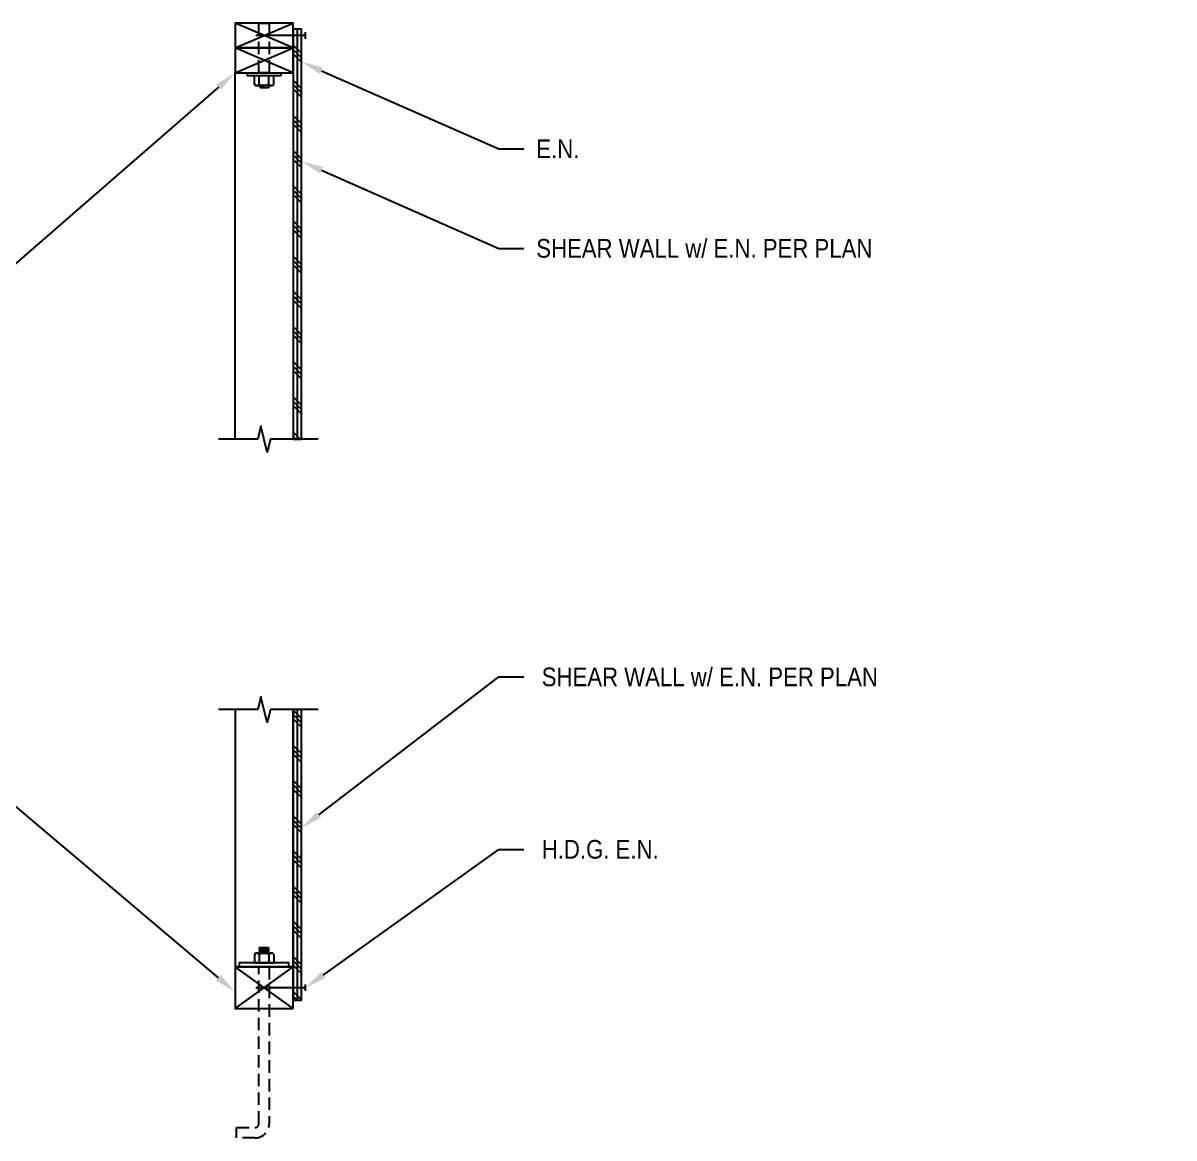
# Model space of a CAD drawing. Header units: inches. Extents: x -2661 to 42767, y -1222 to 9099.
# Drawn here: x 1915.5 to 1984.9, y 1442.7 to 1509.9 of the extents above; entities that cross this region are included whole.
import ezdxf
from ezdxf import colors
from ezdxf.entities.mleader import LeaderData, LeaderLine
from ezdxf.math import Vec2, Vec3

# ---------------------------------------------------------------- set-up
doc = ezdxf.new("R2010")
doc.units = ezdxf.units.IN
doc.header["$LTSCALE"] = 12
doc.header["$MEASUREMENT"] = 0
doc.linetypes.add('HIDDEN4', pattern=[0.09375, 0.0625, -0.03125])
doc.layers.get('0').update_dxf_attribs({"linetype": 'CONTINUOUS'})
for name, color, linetype in [('S-ANNO-NOTE', 4, 'CONTINUOUS'), ('S-BOLT', 2, 'CONTINUOUS'), ('S-BREAK', 2, 'CONTINUOUS'), ('S-NAIL', 2, 'CONTINUOUS'), ('S-SIMPSON', 2, 'CONTINUOUS'), ('S-WOOD', 3, 'CONTINUOUS')]:
    doc.layers.add(name, color=color, linetype=linetype)
doc.styles.add('Arial', font='arial.ttf', dxfattribs={"width": 0.85})

# ---------------------------------------------------------------- blocks, each defined once
blk = doc.blocks.new('*U1292')
at = {"color": 3}
blk.add_line((0.195, 0.25), (-0.195, 0.25), dxfattribs=at)
blk.add_line((0, 0.25), (0, -2.75))
blk = doc.blocks.new('NUT-SM-THREADS-new')
for p, q in [((0.39, 1.44), (-0.5, 1.44)), ((-0.5, 1.44), (-0.39, 1.37)), ((-0.5, 1.31), (-0.39, 1.37)), ((0.5, 1.25), (-0.5, 1.31)), ((-0.5, 1.31), (-0.39, 1.25)), ((-0.5, 1.19), (-0.39, 1.25)), ((0.5, 1.12), (-0.5, 1.19)), ((-0.5, 1.19), (-0.39, 1.12)), ((-0.5, 1.06), (-0.39, 1.12)), ((-0.39, 1.37), (0.39, 1.31)), ((-0.39, 1.25), (0.39, 1.19)), ((-0.39, 1.12), (0.39, 1.06)), ((0.5, 1.37), (-0.09, 1.41)), ((0.39, 1.44), (0.39, 1.44)), ((0.39, 1.44), (0.5, 1.37)), ((0.39, 1.31), (0.5, 1.37)), ((0.39, 1.31), (0.5, 1.25)), ((0.39, 1.19), (0.5, 1.25)), ((0.39, 1.19), (0.5, 1.12)), ((0.39, 1.06), (0.5, 1.12)), ((-0.94, 0.81), (-0.94, 0)), ((-0.94, 0), (-0.84, 0)), ((-0.84, 0), (0.84, 0)), ((-0.7, 0.94), (0.7, 0.94)), ((0.5, 1), (-0.5, 1.06)), ((-0.5, 1.06), (-0.39, 1)), ((-0.5, 0.94), (-0.39, 1)), ((-0.47, 0.81), (-0.47, 0)), ((-0.39, 1), (0.39, 0.94)), ((0.39, 1.06), (0.5, 1)), ((0.39, 0.94), (0.5, 1)), ((0.47, 0.81), (0.47, 0)), ((0.84, 0), (0.94, 0)), ((0.94, 0.81), (0.94, 0))]:
    blk.add_line(p, q)
for centre, radius, start, end in [((-0.7, 0.65), 0.283, 33.8901, 146.1099), ((0, -0.01), 0.943, 60.1583, 119.8417), ((0.7, 0.65), 0.283, 33.8901, 146.1099)]:
    blk.add_arc(centre, radius, start, end)
blk = doc.blocks.new('NUT-w-3in-WASHER-sm-new')
at = {"layer": 'S-BOLT'}
blk.add_lwpolyline([(-1.5, 0), (1.5, 0), (1.5, 0.25), (-1.5, 0.25)], close=True, dxfattribs=at)
at = {"layer": 'S-BOLT', "xscale": 0.625, "yscale": 0.625, "zscale": 0.625}
blk.add_blockref('NUT-SM-THREADS-new', (0, 0.25), dxfattribs=at)
blk = doc.blocks.new('*U1286')
blk.add_lwpolyline([(2.5, -3.5), (0, -3.5), (0, 0), (2.5, 0)], close=True)
at = {"layer": 'S-WOOD', "color": 2}
for p, q in [((2.5, -3.5), (0, 0)), ((2.5, 0), (0, -3.5))]:
    blk.add_line(p, q, dxfattribs=at)
blk = doc.blocks.new('*U1285')
blk.add_lwpolyline([(1.5, -3.5), (0, -3.5), (0, 0), (1.5, 0)], close=True)
at = {"layer": 'S-WOOD', "color": 2}
for p, q in [((1.5, -3.5), (0, 0)), ((1.5, 0), (0, -3.5))]:
    blk.add_line(p, q, dxfattribs=at)
blk = doc.blocks.new('*U1294')
for p, q in [((-0.586, 0.695), (-0.586, 0.188)), ((-0.439, 0.773), (0.44, 0.773)), ((-0.271, 0.891), (-0.318, 0.811)), ((-0.318, 0.811), (-0.296, 0.773)), ((-0.293, 0.695), (-0.293, 0.188)), ((0.247, 0.891), (-0.271, 0.891)), ((0.004, 0.773), (0.233, 0.867)), ((0.247, 0.891), (0.233, 0.867)), ((0.233, 0.867), (0.288, 0.773)), ((0.293, 0.695), (0.293, 0.188)), ((0.587, 0.695), (0.587, 0.188)), ((-0.586, 0.188), (-0.527, 0.188)), ((-0.527, 0.188), (0.527, 0.188)), ((0.527, 0.188), (0.587, 0.188))]:
    blk.add_line(p, q)
blk.add_lwpolyline([(-1, 0.188), (1, 0.188), (1, 0), (-1, 0)], close=True)
at = {"linetype": 'ByBlock'}
blk.add_lwpolyline([(-0.312, -3), (-0.312, 0), (0.312, 0), (0.312, -3)], close=True, dxfattribs=at)
for centre, radius, start, end in [((-0.44, 0.597), 0.177, 33.89006, 146.10994), ((0, 0.184), 0.589, 60.15828, 119.84172), ((0.44, 0.597), 0.177, 33.89006, 146.10994)]:
    blk.add_arc(centre, radius, start, end)
blk = doc.blocks.new('WALL_MUDSILL_2x4')
at = {"layer": 'S-WOOD'}
h = blk.add_hatch(dxfattribs=at)
h.set_pattern_fill('PLAST', color=1, scale=6, angle=-45, style=0)
h.set_pattern_definition([(315, (2e-12, 1.375), (1.06066, 1.06066), []), (315, (0.1326, 1.5076), (1.06066, 1.06066), []), (315, (0.2652, 1.6402), (1.06066, 1.06066), [])])
h.paths.add_polyline_path([(0, 18.017), (0, 0.5), (0.5, 0.5), (0.5, 18.017)])
at = {"layer": 'S-BREAK'}
blk.add_lwpolyline([(1.5, 18.017), (-1.371, 18.017), (-1.561, 17.238), (-1.939, 18.795), (-2.129, 18.017), (-4.5, 18.017)], dxfattribs=at)
at = {"layer": 'S-SIMPSON', "linetype": 'HIDDEN4'}
blk.add_lwpolyline([(-3.406, -7.188), (-2.312, -7.188, 0.414214), (-2.062, -6.938), (-2.062, 2.5), (-1.437, 2.5), (-1.437, -6.938, -0.414214), (-2.312, -7.813), (-3.406, -7.813)], format="xyb", close=True, dxfattribs=at)
at = {"layer": 'S-WOOD', "color": 1}
blk.add_line((0.25, 18.017), (0.25, 0.5), dxfattribs=at)
at = {"layer": 'S-WOOD'}
blk.add_lwpolyline([(-3.5, 18.017), (-3.5, 2.5), (0, 2.5), (0, 18.017)], dxfattribs=at)
blk.add_lwpolyline([(0, 18.017), (0, 0.5), (0.5, 0.5), (0.5, 18.017)], close=True, dxfattribs=at)
at = {"layer": 'S-NAIL', "color": 1, "rotation": 270}
blk.add_blockref('*U1292', (0.5, 1.25), dxfattribs=at)
at = {"layer": 'S-SIMPSON'}
blk.add_blockref('NUT-w-3in-WASHER-sm-new', (-1.75, 2.5), dxfattribs=at)
at = {"layer": 'S-WOOD', "xscale": -1.000000000000001, "rotation": 90}
blk.add_blockref('*U1286', (-3.5, 2.5), dxfattribs=at)
at = {"layer": 'S-ANNO-NOTE'}
ml = blk.add_multileader_mtext('Standard', dxfattribs=at)
ml.set_content('SHEAR WALL w/ E.N. PER PLAN', color=4, style='Arial')
ml.set_leader_properties(color=2)
ml.build(insert=Vec2(0, 0))
ml.multileader.update_dxf_attribs({"dogleg_length": 0.36, "arrow_head_size": 1.312, "scale": 12})
ctx = ml.context
ctx.base_point, ctx.scale, ctx.char_height, ctx.arrow_head_size, ctx.landing_gap_size, ctx.plane_origin = Vec3(13.907, 19.99), 12, 1.125, 1.312, 1.08, Vec3(-31.3, 315.69)
notes = []
notes.append((ctx, [(0, (1, 1, 0), (12.407, 19.99), (1, 0), 1.5, [(0, [(0.5, 10.875)], 0, [])])]))
ctx.mtext.insert, ctx.mtext.width, ctx.mtext.defined_height, ctx.mtext.flow_direction = Vec3(14.987, 20.553), 10.32975, 3.692, 5
ml = blk.add_multileader_mtext('Standard', dxfattribs=at)
ml.set_content('\\A1;P.T. 3x SILL PLATE w/ H.D.G. {\\H0.7x;\\S5#8;}"%%C ANCHOR BOLTS AT SPACING PER SHEAR WALL SCHEDULE', color=4, style='Arial')
ml.set_leader_properties(color=2)
ml.build(insert=Vec2(0, 0))
ml.multileader.update_dxf_attribs({"dogleg_length": 0.36, "arrow_head_size": 1.312, "scale": 12})
ctx = ml.context
ctx.base_point, ctx.scale, ctx.char_height, ctx.arrow_head_size, ctx.landing_gap_size, ctx.plane_origin = Vec3(-37.898, 13.357), 12, 1.125, 1.312, 1.08, Vec3(-47.344, 298.053)
ctx.text_align_type = 2
notes.append((ctx, [(1, (1, 1, 0), (-18.112, 13.357), (-1, 0), 1.5, [(0, [(-3.5, 1)], 0, [])])]))
ctx.mtext.insert, ctx.mtext.width, ctx.mtext.alignment, ctx.mtext.flow_direction = Vec3(-20.692, 13.929), 16.19705, 3, 5
ml = blk.add_multileader_mtext('Standard', dxfattribs=at)
ml.set_content('H.D.G. E.N.', color=4, style='Arial')
ml.set_leader_properties(color=2)
ml.build(insert=Vec2(0, 0))
ml.multileader.update_dxf_attribs({"dogleg_length": 0.36, "arrow_head_size": 1.312, "scale": 12})
ctx = ml.context
ctx.base_point, ctx.scale, ctx.char_height, ctx.arrow_head_size, ctx.landing_gap_size, ctx.plane_origin = Vec3(13.907, 9.584), 12, 1.125, 1.312, 1.08, Vec3(-32.175, 309.753)
notes.append((ctx, [(0, (1, 1, 0), (12.407, 9.584), (1, 0), 1.5, [(0, [(0.75, 1.25)], 0, [])])]))
ctx.mtext.insert, ctx.mtext.width, ctx.mtext.flow_direction = Vec3(14.987, 10.156), 6.94635, 5
for ctx, leaders in notes:
    for number, flags, end, landing, length, lines in leaders:
        leader = LeaderData()
        leader.index, (leader.has_last_leader_line, leader.has_dogleg_vector, leader.attachment_direction) = number, flags
        leader.last_leader_point, leader.dogleg_vector, leader.dogleg_length = Vec3(end), Vec3(landing), length
        for number, points, colour, breaks in lines:
            line = LeaderLine()
            line.index, line.vertices, line.color, line.breaks = number, Vec3.list(points), colors.encode_raw_color(colour), breaks
            leader.lines.append(line)
        ctx.leaders.append(leader)
blk = doc.blocks.new('WALL_MUDSILL_2x6')
at = {"layer": 'S-ANNO-NOTE'}
ml = blk.add_multileader_mtext('Standard', dxfattribs=at)
ml.set_content('SHEAR WALL w/ E.N. PER PLAN', color=4, style='Arial')
ml.set_leader_properties(color=2)
ml.build(insert=Vec2(0, 0))
ml.multileader.update_dxf_attribs({"dogleg_length": 0.36, "arrow_head_size": 1.312, "scale": 12})
ctx = ml.context
ctx.base_point, ctx.scale, ctx.char_height, ctx.arrow_head_size, ctx.landing_gap_size, ctx.plane_origin = Vec3(13.907, 19.99), 12, 1.125, 1.312, 1.08, Vec3(-31.3, 315.69)
notes = []
notes.append((ctx, [(0, (1, 1, 0), (12.407, 19.99), (1, 0), 1.5, [(0, [(0.5, 10.875)], 0, [])])]))
ctx.mtext.insert, ctx.mtext.width, ctx.mtext.defined_height, ctx.mtext.flow_direction = Vec3(14.987, 20.553), 10.32975, 3.692, 5
ml = blk.add_multileader_mtext('Standard', dxfattribs=at)
ml.set_content('H.D.G. E.N.', color=4, style='Arial')
ml.set_leader_properties(color=2)
ml.build(insert=Vec2(0, 0))
ml.multileader.update_dxf_attribs({"dogleg_length": 0.36, "arrow_head_size": 1.312, "scale": 12})
ctx = ml.context
ctx.base_point, ctx.scale, ctx.char_height, ctx.arrow_head_size, ctx.landing_gap_size, ctx.plane_origin = Vec3(13.907, 9.584), 12, 1.125, 1.312, 1.08, Vec3(-32.175, 309.753)
notes.append((ctx, [(0, (1, 1, 0), (12.407, 9.584), (1, 0), 1.5, [(0, [(0.75, 1.25)], 0, [])])]))
ctx.mtext.insert, ctx.mtext.width, ctx.mtext.flow_direction = Vec3(14.987, 10.156), 6.94635, 5
for ctx, leaders in notes:
    for number, flags, end, landing, length, lines in leaders:
        leader = LeaderData()
        leader.index, (leader.has_last_leader_line, leader.has_dogleg_vector, leader.attachment_direction) = number, flags
        leader.last_leader_point, leader.dogleg_vector, leader.dogleg_length = Vec3(end), Vec3(landing), length
        for number, points, colour, breaks in lines:
            line = LeaderLine()
            line.index, line.vertices, line.color, line.breaks = number, Vec3.list(points), colors.encode_raw_color(colour), breaks
            leader.lines.append(line)
        ctx.leaders.append(leader)
blk = doc.blocks.new('WALL_TOP PLATE_2x6 THDROD')
at = {"layer": 'S-ANNO-NOTE'}
ml = blk.add_multileader_mtext('Standard', dxfattribs=at)
ml.set_content('E.N.', color=256, style='Arial')
ml.set_leader_properties(color=2)
ml.build(insert=Vec2(0, 0))
ml.multileader.update_dxf_attribs({"dogleg_length": 0.36, "arrow_head_size": 1.312, "scale": 12})
ctx = ml.context
ctx.base_point, ctx.scale, ctx.char_height, ctx.arrow_head_size, ctx.landing_gap_size, ctx.plane_origin = Vec3(13.907, -7.586), 12, 1.125, 1.312, 0.75, Vec3(-29.05, 287.755)
notes = []
notes.append((ctx, [(0, (1, 1, 0), (12.407, -7.586), (1, 0), 1.5, [(0, [(0.5, -2.345)], 0, [])])]))
ctx.mtext.insert, ctx.mtext.rotation, ctx.mtext.width, ctx.mtext.defined_height, ctx.mtext.flow_direction = Vec3(14.657, -7.023), 6.283185, 14.42598, 3.692, 5
ml = blk.add_multileader_mtext('Standard', dxfattribs=at)
ml.set_content('SHEAR WALL w/ E.N. PER PLAN', color=256, style='Arial')
ml.set_leader_properties(color=2)
ml.build(insert=Vec2(0, 0))
ml.multileader.update_dxf_attribs({"dogleg_length": 0.36, "arrow_head_size": 1.312, "scale": 12})
ctx = ml.context
ctx.base_point, ctx.scale, ctx.char_height, ctx.arrow_head_size, ctx.landing_gap_size, ctx.plane_origin = Vec3(13.907, -13.586), 12, 1.125, 1.312, 0.75, Vec3(-29.05, 281.755)
notes.append((ctx, [(0, (1, 1, 0), (12.407, -13.586), (1, 0), 1.5, [(0, [(0.5, -8.345)], 0, [])])]))
ctx.mtext.insert, ctx.mtext.rotation, ctx.mtext.width, ctx.mtext.defined_height, ctx.mtext.flow_direction = Vec3(14.657, -13.023), 6.283185, 14.42598, 3.692, 5
for ctx, leaders in notes:
    for number, flags, end, landing, length, lines in leaders:
        leader = LeaderData()
        leader.index, (leader.has_last_leader_line, leader.has_dogleg_vector, leader.attachment_direction) = number, flags
        leader.last_leader_point, leader.dogleg_vector, leader.dogleg_length = Vec3(end), Vec3(landing), length
        for number, points, colour, breaks in lines:
            line = LeaderLine()
            line.index, line.vertices, line.color, line.breaks = number, Vec3.list(points), colors.encode_raw_color(colour), breaks
            leader.lines.append(line)
        ctx.leaders.append(leader)
blk = doc.blocks.new('WALL_TOP PLATE_2x4 THDROD')
at = {"layer": 'S-WOOD'}
h = blk.add_hatch(dxfattribs=at)
h.set_pattern_fill('PLAST', color=1, scale=6, angle=-45, style=0)
h.set_pattern_definition([(315, (2e-13, -24.2792), (1.06066, 1.06066), []), (315, (0.1326, -24.1466), (1.06066, 1.06066), []), (315, (0.2652, -24.014), (1.06066, 1.06066), [])])
h.paths.add_polyline_path([(0, -0.375), (0, -25.09), (0.5, -25.09), (0.5, -0.375)])
at = {"layer": 'S-BREAK', "linetype": 'ByBlock'}
blk.add_lwpolyline([(1.5, -25.09), (-1.371, -25.09), (-1.561, -25.868), (-1.939, -24.311), (-2.129, -25.09), (-4.5, -25.09)], dxfattribs=at)
at = {"layer": 'S-WOOD', "color": 1}
blk.add_line((0.25, -0.375), (0.25, -25.09), dxfattribs=at)
at = {"layer": 'S-WOOD'}
blk.add_lwpolyline([(0, -0.375), (0, -25.09), (0.5, -25.09), (0.5, -0.375)], close=True, dxfattribs=at)
blk.add_lwpolyline([(-3.5, -25.09), (-3.5, -3), (0, -3), (0, -25.09)], dxfattribs=at)
at = {"layer": 'S-BOLT', "linetype": 'HIDDEN4', "rotation": 180}
blk.add_blockref('*U1294', (-1.75, -3), dxfattribs=at)
at = {"layer": 'S-NAIL', "color": 1, "rotation": 270}
blk.add_blockref('*U1292', (0.5, -0.75), dxfattribs=at)
at = {"layer": 'S-WOOD', "xscale": -1, "rotation": 90}
for p in [(-3.5, 0), (-3.5, -1.5)]:
    blk.add_blockref('*U1285', p, dxfattribs=at)
at = {"layer": 'S-ANNO-NOTE'}
ml = blk.add_multileader_mtext('Standard', dxfattribs=at)
ml.set_content('E.N.', color=256, style='Arial')
ml.set_leader_properties(color=2)
ml.build(insert=Vec2(0, 0))
ml.multileader.update_dxf_attribs({"dogleg_length": 0.36, "arrow_head_size": 1.312, "scale": 12})
ctx = ml.context
ctx.base_point, ctx.scale, ctx.char_height, ctx.arrow_head_size, ctx.landing_gap_size, ctx.plane_origin = Vec3(13.907, -7.586), 12, 1.125, 1.312, 0.75, Vec3(-29.05, 287.755)
notes = []
notes.append((ctx, [(0, (1, 1, 0), (12.407, -7.586), (1, 0), 1.5, [(0, [(0.5, -2.345)], 0, [])])]))
ctx.mtext.insert, ctx.mtext.rotation, ctx.mtext.width, ctx.mtext.defined_height, ctx.mtext.flow_direction = Vec3(14.657, -7.023), 6.283185, 14.42598, 3.692, 5
ml = blk.add_multileader_mtext('Standard', dxfattribs=at)
ml.set_content('\\A1;TOP PLATE FASTENED TO STEEL BEAM w/ {\\H0.7x;\\S5#8;\\H1.4286x;"%%C WELDED THREADED ROD \\H0.99998x;PER SHEAR WALL SCHEDULE}', color=4, style='Arial')
ml.set_leader_properties(color=2)
ml.build(insert=Vec2(0, 0))
ml.multileader.update_dxf_attribs({"dogleg_length": 0.36, "arrow_head_size": 1.312, "scale": 12})
ctx = ml.context
ctx.base_point, ctx.scale, ctx.char_height, ctx.arrow_head_size, ctx.landing_gap_size, ctx.plane_origin = Vec3(-40.9, -15.705), 12, 1.125, 1.312, 1.08, Vec3(2.704, 260.346)
ctx.text_align_type = 2
notes.append((ctx, [(0, (1, 1, 0), (-18.112, -15.705), (-1, 0), 1.5, [(0, [(-3.499, -3)], 0, [])])]))
ctx.mtext.insert, ctx.mtext.rotation, ctx.mtext.width, ctx.mtext.alignment, ctx.mtext.flow_direction = Vec3(-20.692, -15.133), 6.283185, 21.4149, 3, 5
ml = blk.add_multileader_mtext('Standard', dxfattribs=at)
ml.set_content('SHEAR WALL w/ E.N. PER PLAN', color=256, style='Arial')
ml.set_leader_properties(color=2)
ml.build(insert=Vec2(0, 0))
ml.multileader.update_dxf_attribs({"dogleg_length": 0.36, "arrow_head_size": 1.312, "scale": 12})
ctx = ml.context
ctx.base_point, ctx.scale, ctx.char_height, ctx.arrow_head_size, ctx.landing_gap_size, ctx.plane_origin = Vec3(13.907, -13.586), 12, 1.125, 1.312, 0.75, Vec3(-29.05, 281.755)
notes.append((ctx, [(0, (1, 1, 0), (12.407, -13.586), (1, 0), 1.5, [(0, [(0.5, -8.345)], 0, [])])]))
ctx.mtext.insert, ctx.mtext.rotation, ctx.mtext.width, ctx.mtext.defined_height, ctx.mtext.flow_direction = Vec3(14.657, -13.023), 6.283185, 14.42598, 3.692, 5
for ctx, leaders in notes:
    for number, flags, end, landing, length, lines in leaders:
        leader = LeaderData()
        leader.index, (leader.has_last_leader_line, leader.has_dogleg_vector, leader.attachment_direction) = number, flags
        leader.last_leader_point, leader.dogleg_vector, leader.dogleg_length = Vec3(end), Vec3(landing), length
        for number, points, colour, breaks in lines:
            line = LeaderLine()
            line.index, line.vertices, line.color, line.breaks = number, Vec3.list(points), colors.encode_raw_color(colour), breaks
            leader.lines.append(line)
        ctx.leaders.append(leader)

msp = doc.modelspace()

# ---------------------------------------------------------------- block references
at = {"layer": 'S-ANNO-NOTE'}
for name, p in [('WALL_TOP PLATE_2x6 THDROD', (1845.83637, 1509.88497)), ('WALL_TOP PLATE_2x4 THDROD', (1931.80984, 1509.88497))]:
    msp.add_blockref(name, p, dxfattribs=at)
at = {"layer": 'S-ANNO-NOTE', "color": 0, "linetype": 'ByBlock'}
for name, p in [('WALL_MUDSILL_2x6', (1845.83637, 1450.47073)), ('WALL_MUDSILL_2x4', (1931.80984, 1450.47073))]:
    msp.add_blockref(name, p, dxfattribs=at)

doc.saveas('drawing.dxf')
